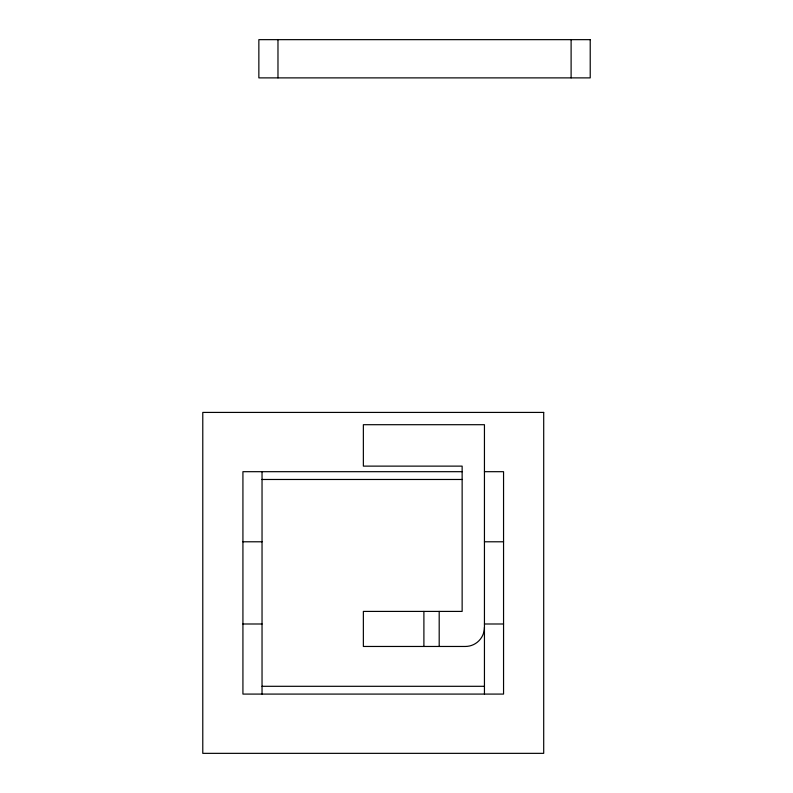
<?xml version="1.0" encoding="UTF-8"?>
<svg xmlns="http://www.w3.org/2000/svg" width="793" height="793" viewBox="0 0 793 793"><rect width="100%" height="100%" fill="white"/><g stroke="black" fill="none" stroke-linecap="round" stroke-linejoin="round"><path stroke-width="1.19" d="M462.2 471.686L242.926 471.686L242.926 694.083L503.555 694.083L503.555 471.686L484.444 471.686M262.037 479.478L462.2 479.478M242.926 541.788L262.037 541.788M484.444 541.788L503.555 541.788M242.926 623.992L262.037 623.992M484.444 623.992L503.555 623.992M262.037 686.302L484.444 686.302M571.109 39.65L571.109 77.883M484.444 694.083L484.444 424.701L363.363 424.701L363.363 466.125L462.141 466.125L462.141 611.413L363.363 611.413L363.363 646.464L465.322 646.464A19.121 19.121 0 0 0 484.444 627.342M439.193 611.413L439.193 646.464M423.898 611.413L423.898 646.464M277.976 39.65L277.976 77.883M262.037 471.686L262.037 694.083M590.22 39.65L258.855 39.65L258.855 77.883L590.22 77.883L590.22 39.65M543.701 412.419L202.78 412.419L202.78 753.35L543.701 753.35L543.701 412.419"/></g></svg>
